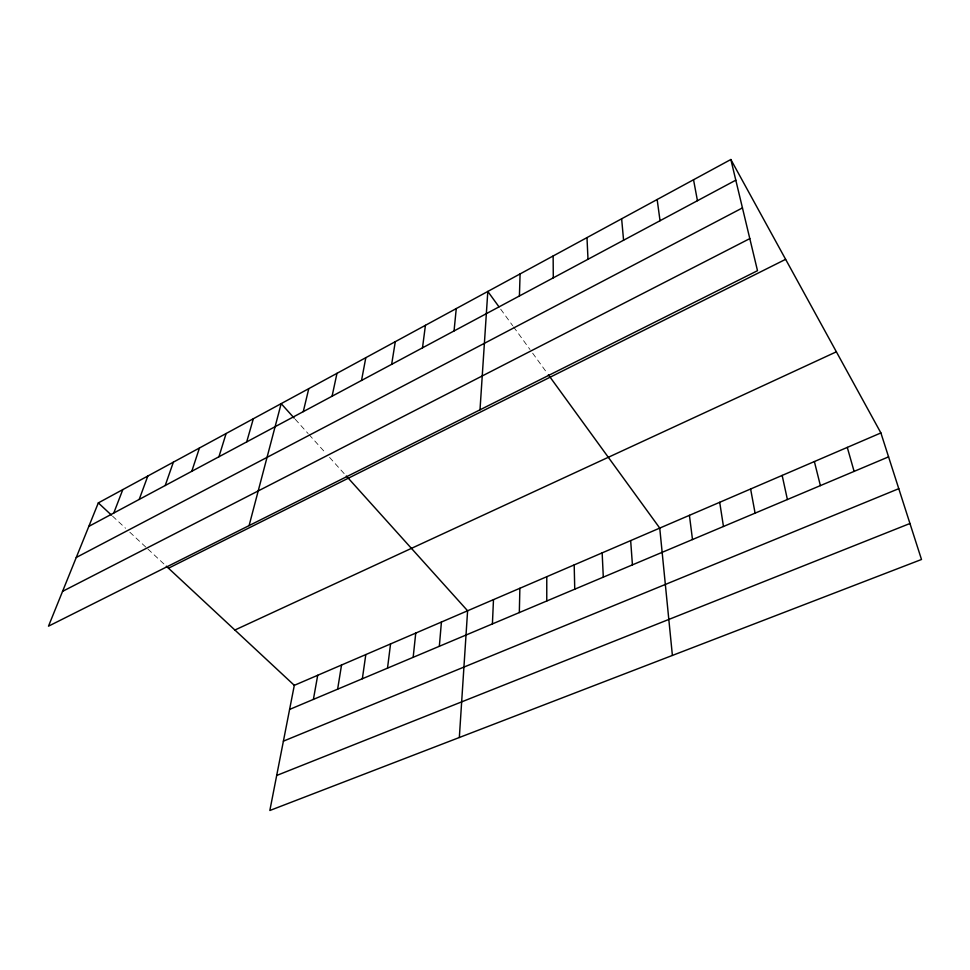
<?xml version="1.0" encoding="UTF-8"?>
<svg xmlns="http://www.w3.org/2000/svg" width="970" height="970" viewBox="0 0 970 970"><rect width="100%" height="100%" fill="white"/><g stroke="black" fill="none" stroke-linecap="round" stroke-linejoin="round"><path stroke-width="0.73" stroke-dasharray="4.85 3.64" d="M112.532 516.125L125.566 528.25M129.822 532.215L145.755 547.056M147.925 549.068L165.239 565.183M295.207 419.222L308.12 433.578M309.09 434.657L325.629 453.026M329.558 457.391L345.332 474.924M500.69 309.163L512.73 325.75M513.591 326.938L530.032 349.552M532.651 353.165L547.492 373.595"/><path stroke-width="1.45" d="M546.765 601L546.777 576.701M519.326 612.567L519.871 588.281M519.411 295.971L520.09 273.916M492.408 623.916L493.487 599.63M480.004 409.813L487.813 291.449L498.968 306.811M459.331 737.503L467.601 610.773L346.326 476.027M439.337 646.299L441.423 622.037M454.045 330.952L456.264 308.569M413.171 657.333L415.742 633.095M387.515 668.148L390.546 643.934M422.496 347.83L425.43 325.314M362.343 678.77L365.811 654.568M391.662 364.332L395.287 341.67M337.633 689.185L341.537 665.02M313.395 699.406L317.711 675.278M361.531 380.446L365.811 357.675M880.893 432.935L294.31 685.341L269.842 810.496L921.5 559.484L880.893 432.935L730.846 159.504L98.322 502.896L48.5 626.171L757.497 270.691L730.846 159.504M332.079 396.209L336.978 373.329M303.27 411.632L308.775 388.643M249.096 525.595L281.167 403.629L294.201 418.118M246.707 441.896L253.34 418.737M218.941 456.749L226.107 433.517M191.781 471.287L199.456 447.982M165.215 485.509L173.375 462.144M139.207 499.417L147.828 476.015M113.757 513.045L122.814 489.595M88.828 526.383L735.806 180.177M76.254 557.483L742.45 207.907M62.565 591.361L749.81 238.608M168.489 568.214L785.627 259.329M234.898 630.027L836.37 351.807M289.594 709.434L888.568 456.858M283.398 741.153L898.778 488.674M276.68 775.479L909.957 523.497M98.322 502.896L111.441 515.106M166.319 566.201L294.31 685.341M548.365 374.796L659.745 528.092L672.392 655.441M847.283 447.4L854.109 471.396M814.376 461.562L820.39 485.618M782.159 475.421L787.397 499.526M693.538 179.753L697.442 200.705M750.61 489.001L755.096 513.154M719.704 502.302L723.462 526.48M657.151 199.517L660.036 220.723M689.415 515.325L692.495 539.55M621.637 218.796L623.577 240.233M630.658 540.605L632.428 564.867M602.152 552.876L603.304 577.15M586.983 237.614L588.002 259.269M574.191 564.904L574.749 589.19M553.142 255.983L553.288 277.844"/></g></svg>
